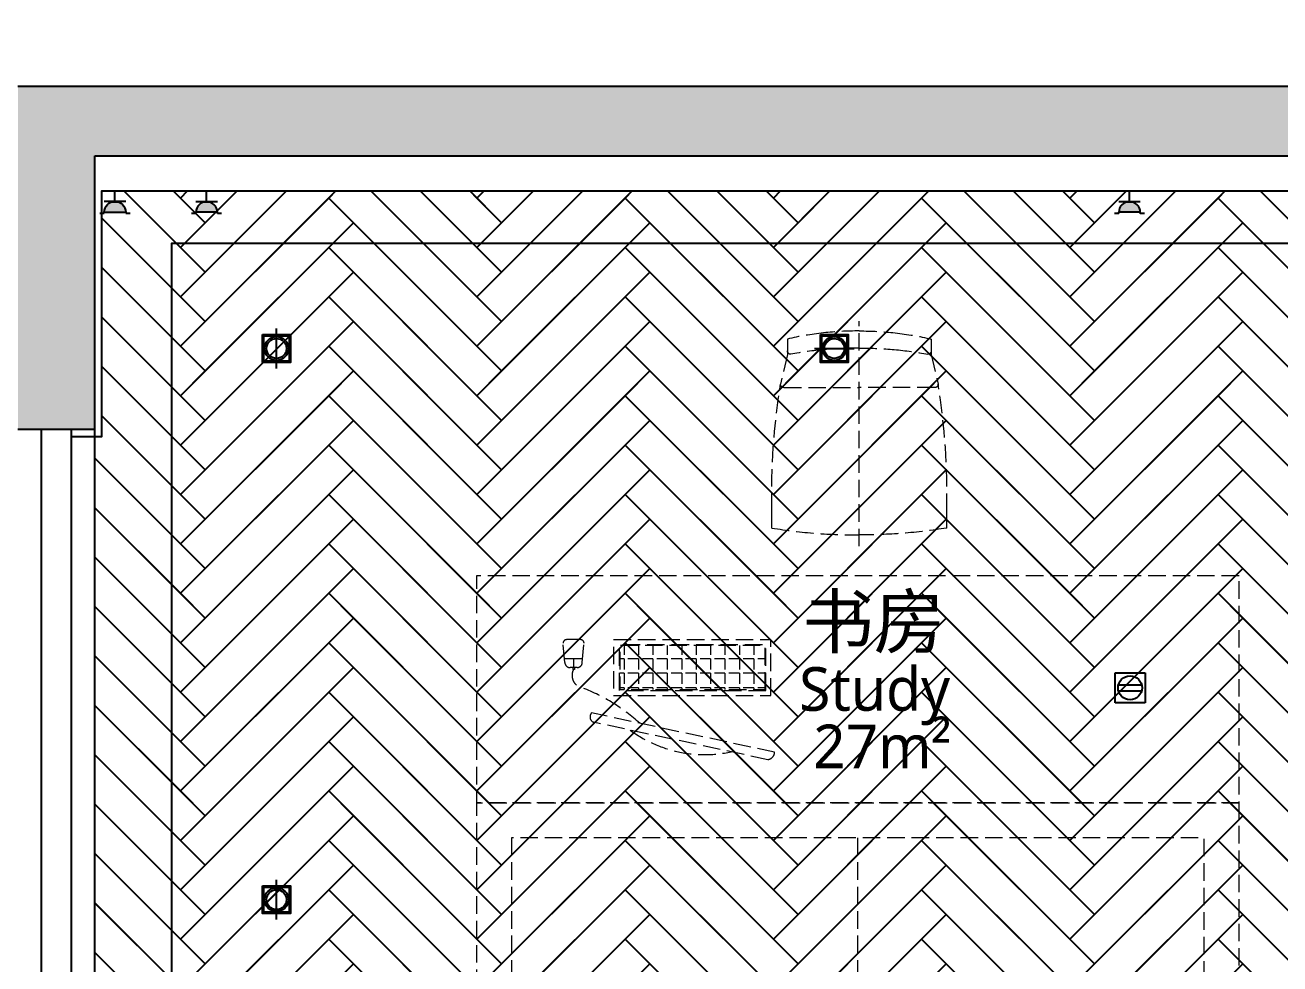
# Model space of a CAD drawing. Header units: millimetres. Extents: x -108767 to 78913, y -380878 to 1470.
# Drawn here: x -49111 to -45519, y -186498 to -183811 of the extents above; entities that cross this region are included whole.
import ezdxf
from ezdxf.enums import TextEntityAlignment as Align
from ezdxf.xclip import XClip

# ---------------------------------------------------------------- set-up
doc = ezdxf.new("R2010")
doc.units = ezdxf.units.MM
doc.header["$LTSCALE"] = 10
doc.header["$XCLIPFRAME"] = 0
doc.linetypes.add('DASH', pattern=[0.35, 0.25, -0.1])
doc.linetypes.add('DOTE', pattern=[2.42, 2, -0.2, 0.02, -0.2])
for name, color, linetype in [('NW-01-wall(原有墙体)', 255, 'Continuous'), ('NW-01-windows(窗户)', 42, 'Continuous'), ('NW-02-free(活动家具)', 241, 'Continuous'), ('NW-03-地面铺装', 8, 'Continuous'), ('NW-04-light(天花灯具)', 1, 'Continuous'), ('NW-04-天花造型粗线', 163, 'Continuous'), ('NW-完成面（用于平面）', 43, 'Continuous'), ('NW-强弱电插座', 223, 'Continuous'), ('NW-强电插座', 223, 'Continuous')]:
    doc.layers.add(name, color=color, linetype=linetype)
doc.styles.add('黑体', font='', dxfattribs={"width": 0.8, "height": 3})
doc.styles.get('黑体').set_extended_font_data('Microsoft YaHei')

# ---------------------------------------------------------------- blocks, each defined once
blk = doc.blocks.new('FDSFADS')
at = {"layer": 'NW-02-free(活动家具)', "linetype": 'DASH', "lineweight": 5, "ltscale": 20}
for p, q in [((101865.3, 36728.9, 0), (101950.5, 36748.6, 0)), ((102362.3, 36773.2, 0), (102313.3, 36773.3, 0)), ((101821.2, 36728.9, 0), (101865.3, 36728.9, 0)), ((101960.3, 36738.7, 0), (101960, 36523, 0)), ((101960.3, 36307.3, 0), (101960, 36523, 0)), ((101821.2, 36317.1, 0), (101865.3, 36317.1, 0)), ((102362.3, 36272.9, 0), (102313.3, 36272.7, 0))]:
    blk.add_line(p, q, dxfattribs=at)
at = {"layer": 'NW-02-free(活动家具)', "color": 8, "linetype": 'DASH', "lineweight": 5, "ltscale": 20}
blk.add_line((102414.1, 36523, 0), (101769.9, 36523, 0), dxfattribs=at)
at = {"layer": 'NW-02-free(活动家具)', "linetype": 'DASH', "lineweight": 5, "ltscale": 20, "flags": 128}
for points in [[(102313.3, 36773.3), (102267.8, 36773.9), (102222.3, 36773.4), (102176.8, 36771.9), (102131.4, 36769.3), (102086, 36765.7), (102040.7, 36761), (101995.6, 36755.3), (101950.5, 36748.6)], [(102313.3, 36272.7), (102267.8, 36272.2), (102222.3, 36272.6), (102176.8, 36274.1), (102131.4, 36276.7), (102086, 36280.3), (102040.7, 36285), (101995.6, 36290.7), (101950.5, 36297.5)]]:
    blk.add_lwpolyline(points, dxfattribs=at)
at = {"layer": 'NW-02-free(活动家具)', "linetype": 'DASH', "lineweight": 5, "ltscale": 20, "elevation": 0, "flags": 128}
for points in [[(102362.3, 36773.2, -0.020776), (102377.3, 36647.3, -0.019643), (102381.9, 36523, -0.019643)], [(101803.7, 36625.9, -0.029501), (101821.2, 36728.9, -0.029501)], [(101851.4, 36623.1, -0.02489), (101865, 36719.4, -0.02489)], [(101798.2, 36523, -0.027499), (101803.7, 36625.7), (101803.7, 36625.9)], [(101847.4, 36523), (101847.4, 36527.3, -0.024151), (101851.4, 36622.9), (101851.4, 36623.1)], [(101798.2, 36523, 0.027491), (101803.7, 36420.3), (101803.7, 36420.2)], [(101847.4, 36523), (101847.4, 36518.7, 0.024151), (101851.4, 36423.2), (101851.4, 36423)], [(102362.3, 36272.9, 0.020788), (102377.3, 36398.8, 0.019646), (102381.9, 36523, 0.019646)], [(101803.7, 36420.2, 0.029501), (101821.2, 36317.1, 0.029501)], [(101851.4, 36423, 0.02489), (101865, 36326.7, 0.02489)]]:
    blk.add_lwpolyline(points, format="xyb", dxfattribs=at)
blk.add_lwpolyline([(101865.3, 36317.1), (101950.5, 36297.5)], dxfattribs=at)
at = {"layer": 'NW-02-free(活动家具)', "linetype": 'DASH', "lineweight": 5, "ltscale": 20}
for centre, start, end in [((101950.5, 36738.7, 0), 0, 90), ((101855.2, 36719.1, 0), 0, 90), ((101855.2, 36326.9, 0), 270, 0), ((101950.5, 36307.3, 0), 270, 0)]:
    blk.add_arc(centre, 9.81, start, end, dxfattribs=at)
blk = doc.blocks.new('A$C13656026')
at = {"layer": 'NW-02-free(活动家具)', "linetype": 'DASH', "lineweight": 5, "ltscale": 20}
h = blk.add_hatch(dxfattribs=at)
h.set_pattern_fill('ANGLE', color=8, scale=150, angle=180, style=0)
h.set_pattern_definition([(360, (-23760, -62246.25), (3e-11, 41.25), [30, -11.25]), (90, (-23760, -62246.25), (-41.25, 3e-11), [30, -11.25])])
h.paths.add_polyline_path([(-226.3, 27), (-226.3, -99), (189.7, -99), (189.7, 27)])
at = {"layer": 'NW-02-free(活动家具)', "color": 8, "linetype": 'DASH', "lineweight": 5, "ltscale": 20}
for p, q in [((-234.2, 227.4), (265.5, 120.4)), ((-253.2, 205.9), (270.8, 93.7)), ((319.7, -36.1), (319.7, -31.1)), ((319.7, -31.1), (324.7, -31.1)), ((324.7, -36.1), (324.7, -31.1)), ((297.2, -51.1), (292.2, -106.1)), ((296.3, -61.1), (348.1, -61.1)), ((312.2, -36.1), (332.2, -36.1)), ((322.2, -61.1), (322.2, -36.1)), ((347.2, -51.1), (352.2, -106.1)), ((302.2, -116.1), (342.2, -116.1))]:
    blk.add_line(p, q, dxfattribs=at)
at = {"layer": 'NW-02-free(活动家具)', "color": 8, "linetype": 'DASH', "lineweight": 5, "ltscale": 20, "flags": 128}
for points in [[(-242.2, 44), (-242.2, -116), (207.8, -116), (207.8, 44), (-242.2, 44)], [(-228.3, 29), (-228.3, -101), (191.7, -101), (191.7, 29), (-228.3, 29)], [(-226.3, 27), (-226.3, -99), (189.7, -99), (189.7, 27), (-226.3, 27)]]:
    blk.add_lwpolyline(points, dxfattribs=at)
at = {"layer": 'NW-02-free(活动家具)', "color": 8, "linetype": 'DASH', "lineweight": 5, "ltscale": 20}
for centre, radius, start, end in [((-229.8, 204.3), 23.6, 100.869, 175.9965), ((-53.4, -148.4), 361.3, 53.7316, 102.0895), ((488.8, 516.8), 530.8, 227.8537, 248.6562), ((258, 105), 17.1, 318.325, 64.1015), ((289.8, -13.9), 36.8, 331.9847, 80.9006), ((312.2, -51.1), 15, 90, 180), ((332.2, -51.1), 15, 0, 90), ((302.2, -106.1), 10, 180, 270), ((342.2, -106.1), 10, 270, 0)]:
    blk.add_arc(centre, radius, start, end, dxfattribs=at)
blk = doc.blocks.new('嵌入式射灯1')
at = {"color": 250, "linetype": 'DOTE', "ltscale": 30}
blk.add_line((0, 100), (0, -100), dxfattribs=at)
blk.add_lwpolyline([(-100, 0, 0, 0, 0), (100, 0, 30, 0, 0), (154.9, 0, 0, 0, 0)], format="xyseb", dxfattribs=at)
blk.add_circle((0, 0), 60)
at = {"color": 250}
blk.add_circle((0, 0), 50, dxfattribs=at)
blk = doc.blocks.new('*U237')
at = {"layer": 'NW-04-light(天花灯具)', "color": 1, "ltscale": 15}
blk.add_lwpolyline([(150844.17, -14074.61), (150848.37, -14074.61), (150848.37, -14078.82), (150844.17, -14078.82)], close=True, dxfattribs=at)
at = {"layer": 'NW-04-light(天花灯具)', "color": 8, "ltscale": 15}
blk.add_lwpolyline([(150844.38, -14074.82), (150848.16, -14074.82), (150848.16, -14078.61), (150844.38, -14078.61)], close=True, dxfattribs=at)
at = {"layer": 'NW-04-light(天花灯具)', "color": 1, "linetype": 'DASH', "ltscale": 15, "xscale": 0.03000000000000001, "yscale": 0.03000000000000001, "zscale": 0.03000000000000001, "rotation": 180.0000000002703}
blk.add_blockref('嵌入式射灯1', (150846.27, -14076.71), dxfattribs=at)
blk = doc.blocks.new('*U238')
at = {"layer": 'NW-04-light(天花灯具)', "color": 1, "ltscale": 15}
blk.add_lwpolyline([(150844.17, -14074.61), (150848.37, -14074.61), (150848.37, -14078.82), (150844.17, -14078.82)], close=True, dxfattribs=at)
at = {"layer": 'NW-04-light(天花灯具)', "color": 8, "ltscale": 15}
blk.add_lwpolyline([(150844.38, -14074.82), (150848.16, -14074.82), (150848.16, -14078.61), (150844.38, -14078.61)], close=True, dxfattribs=at)
at = {"layer": 'NW-04-light(天花灯具)', "color": 1, "linetype": 'DASH', "ltscale": 15, "xscale": 0.03, "yscale": 0.03, "zscale": 0.03, "rotation": 89.99999997803657}
blk.add_blockref('嵌入式射灯1', (150846.27, -14076.71), dxfattribs=at)
blk = doc.blocks.new('ERWQEWQEWQEWQ')
at = {"layer": 'NW-强弱电插座'}
for p, q in [((0, 2.96), (2.96, 2.96)), ((0, 0), (0, 2.96)), ((2.96, 2.96), (2.96, 0)), ((0.34, 1.77), (2.63, 1.77)), ((2.96, 0), (0, 0)), ((0.34, 1.18), (2.63, 1.18))]:
    blk.add_line(p, q, dxfattribs=at)
blk.add_circle((1.48, 1.48), 1.18, dxfattribs=at)
blk = doc.blocks.new('*U259')
at = {"layer": 'NW-强电插座', "xscale": 29.12917476678007, "yscale": 29.12917476678007, "zscale": 29.12917476678007}
blk.add_blockref('ERWQEWQEWQEWQ', (182.8, 1978.7), dxfattribs=at)
blk = doc.blocks.new('_LINKPT1')
blk.add_line((0, 0), (0, 0))
blk = doc.blocks.new('单相二三极安全插座')
at = {"linetype": 'Continuous'}
for p, q in [((-33.3, 49.9), (-23.8, 49.9)), ((-23.8, 49.9), (-23.8, 47.5)), ((-23.8, 47.5), (23.8, 47.5)), ((23.8, 49.9), (23.8, 47.5)), ((23.8, 49.9), (33.3, 49.9)), ((23.8, 23.8), (-23.8, 23.8)), ((0, 23.8), (0, 0))]:
    blk.add_line(p, q, dxfattribs=at)
blk.add_arc((0, 47.5), 23.8, 180, 0, dxfattribs=at)
for points in [[(20.6, 35.7), (-20.6, 35.7), (23.8, 47.5), (-23.8, 47.5)], [(11.9, 27), (-11.9, 27), (20.6, 35.7), (-20.6, 35.7)], [(0, 23.8), (0, 23.8), (11.9, 27), (-11.9, 27)]]:
    blk.add_solid(points, dxfattribs=at)
at = {"linetype": 'Continuous', "xscale": 0.0950808586651788, "yscale": 0.0950808586651788, "zscale": 0.0950808586651788}
blk.add_blockref('_LINKPT1', (0, 0), dxfattribs=at)
blk = doc.blocks.new('*U260')
at = {"layer": 'NW-强电插座', "xscale": 1.2943, "yscale": 1.2943, "zscale": 1.2943}
blk.add_blockref('单相二三极安全插座', (225.9, 1978.7), dxfattribs=at)
blk = doc.blocks.new('GSGFFSD')
at = {"layer": 'NW-03-地面铺装', "color": 250}
for points in [[(-48665.9, -184306), (-48595.2, -184235.3), (-49019.4, -183811), (-49090.2, -183881.8)], [(-47817.4, -184306), (-47746.7, -184235.3), (-48170.9, -183811), (-48241.6, -183881.8)], [(-46968.8, -184306), (-46898.1, -184235.3), (-47322.4, -183811), (-47393.1, -183881.8)], [(-46120.3, -184306), (-46049.6, -184235.3), (-46473.9, -183811), (-46544.6, -183881.8)], [(-45271.8, -184306), (-45201.1, -184235.3), (-45625.3, -183811), (-45696, -183881.8)], [(-48665.9, -184306), (-48595.2, -184376.7), (-48170.9, -183952.5), (-48241.6, -183881.8)], [(-47817.4, -184306), (-47746.7, -184376.7), (-47322.4, -183952.5), (-47393.1, -183881.8)], [(-46968.8, -184306), (-46898.1, -184376.7), (-46473.9, -183952.5), (-46544.6, -183881.8)], [(-46120.3, -184306), (-46049.6, -184376.7), (-45625.3, -183952.5), (-45696, -183881.8)], [(-48665.9, -184447.4), (-48595.2, -184376.7), (-49019.4, -183952.5), (-49090.2, -184023.2)], [(-47817.4, -184447.4), (-47746.7, -184376.7), (-48170.9, -183952.5), (-48241.6, -184023.2)], [(-46968.8, -184447.4), (-46898.1, -184376.7), (-47322.4, -183952.5), (-47393.1, -184023.2)], [(-46120.3, -184447.4), (-46049.6, -184376.7), (-46473.9, -183952.5), (-46544.6, -184023.2)], [(-45271.8, -184447.4), (-45201.1, -184376.7), (-45625.3, -183952.5), (-45696, -184023.2)], [(-48665.9, -184447.4), (-48595.2, -184518.1), (-48170.9, -184093.9), (-48241.6, -184023.2)], [(-47817.4, -184447.4), (-47746.7, -184518.1), (-47322.4, -184093.9), (-47393.1, -184023.2)], [(-46968.8, -184447.4), (-46898.1, -184518.1), (-46473.9, -184093.9), (-46544.6, -184023.2)], [(-46120.3, -184447.4), (-46049.6, -184518.1), (-45625.3, -184093.9), (-45696, -184023.2)], [(-48665.9, -184588.9), (-48595.2, -184518.1), (-49019.4, -184093.9), (-49090.2, -184164.6)], [(-47817.4, -184588.9), (-47746.7, -184518.1), (-48170.9, -184093.9), (-48241.6, -184164.6)], [(-46968.8, -184588.9), (-46898.1, -184518.1), (-47322.4, -184093.9), (-47393.1, -184164.6)], [(-46120.3, -184588.9), (-46049.6, -184518.1), (-46473.9, -184093.9), (-46544.6, -184164.6)], [(-45271.8, -184588.9), (-45201.1, -184518.1), (-45625.3, -184093.9), (-45696, -184164.6)], [(-48665.9, -184588.9), (-48595.2, -184659.6), (-48170.9, -184235.3), (-48241.6, -184164.6)], [(-47817.4, -184588.9), (-47746.7, -184659.6), (-47322.4, -184235.3), (-47393.1, -184164.6)], [(-46968.8, -184588.9), (-46898.1, -184659.6), (-46473.9, -184235.3), (-46544.6, -184164.6)], [(-46120.3, -184588.9), (-46049.6, -184659.6), (-45625.3, -184235.3), (-45696, -184164.6)], [(-48665.9, -184730.3), (-48595.2, -184659.6), (-49019.4, -184235.3), (-49090.2, -184306)], [(-47817.4, -184730.3), (-47746.7, -184659.6), (-48170.9, -184235.3), (-48241.6, -184306)], [(-46968.8, -184730.3), (-46898.1, -184659.6), (-47322.4, -184235.3), (-47393.1, -184306)], [(-46120.3, -184730.3), (-46049.6, -184659.6), (-46473.9, -184235.3), (-46544.6, -184306)], [(-45271.8, -184730.3), (-45201.1, -184659.6), (-45625.3, -184235.3), (-45696, -184306)], [(-48665.9, -184730.3), (-48595.2, -184801), (-48170.9, -184376.7), (-48241.6, -184306)], [(-47817.4, -184730.3), (-47746.7, -184801), (-47322.4, -184376.7), (-47393.1, -184306)], [(-46968.8, -184730.3), (-46898.1, -184801), (-46473.9, -184376.7), (-46544.6, -184306)], [(-46120.3, -184730.3), (-46049.6, -184801), (-45625.3, -184376.7), (-45696, -184306)], [(-48665.9, -184871.7), (-48595.2, -184801), (-49019.4, -184376.7), (-49090.2, -184447.4)], [(-47817.4, -184871.7), (-47746.7, -184801), (-48170.9, -184376.7), (-48241.6, -184447.4)], [(-46968.8, -184871.7), (-46898.1, -184801), (-47322.4, -184376.7), (-47393.1, -184447.4)], [(-46120.3, -184871.7), (-46049.6, -184801), (-46473.9, -184376.7), (-46544.6, -184447.4)], [(-45271.8, -184871.7), (-45201.1, -184801), (-45625.3, -184376.7), (-45696, -184447.4)], [(-48665.9, -184871.7), (-48595.2, -184942.4), (-48170.9, -184518.1), (-48241.6, -184447.4)], [(-47817.4, -184871.7), (-47746.7, -184942.4), (-47322.4, -184518.1), (-47393.1, -184447.4)], [(-46968.8, -184871.7), (-46898.1, -184942.4), (-46473.9, -184518.1), (-46544.6, -184447.4)], [(-46120.3, -184871.7), (-46049.6, -184942.4), (-45625.3, -184518.1), (-45696, -184447.4)], [(-48665.9, -185013.1), (-48595.2, -184942.4), (-49019.4, -184518.1), (-49090.2, -184588.9)], [(-47817.4, -185013.1), (-47746.7, -184942.4), (-48170.9, -184518.1), (-48241.6, -184588.9)], [(-46968.8, -185013.1), (-46898.1, -184942.4), (-47322.4, -184518.1), (-47393.1, -184588.9)], [(-46120.3, -185013.1), (-46049.6, -184942.4), (-46473.9, -184518.1), (-46544.6, -184588.9)], [(-45271.8, -185013.1), (-45201.1, -184942.4), (-45625.3, -184518.1), (-45696, -184588.9)], [(-48665.9, -185013.1), (-48595.2, -185083.8), (-48170.9, -184659.6), (-48241.6, -184588.9)], [(-47817.4, -185013.1), (-47746.7, -185083.8), (-47322.4, -184659.6), (-47393.1, -184588.9)], [(-46968.8, -185013.1), (-46898.1, -185083.8), (-46473.9, -184659.6), (-46544.6, -184588.9)], [(-46120.3, -185013.1), (-46049.6, -185083.8), (-45625.3, -184659.6), (-45696, -184588.9)], [(-48665.9, -185154.5), (-48595.2, -185083.8), (-49019.4, -184659.6), (-49090.2, -184730.3)], [(-47817.4, -185154.5), (-47746.7, -185083.8), (-48170.9, -184659.6), (-48241.6, -184730.3)], [(-46968.8, -185154.5), (-46898.1, -185083.8), (-47322.4, -184659.6), (-47393.1, -184730.3)], [(-46120.3, -185154.5), (-46049.6, -185083.8), (-46473.9, -184659.6), (-46544.6, -184730.3)], [(-45271.8, -185154.5), (-45201.1, -185083.8), (-45625.3, -184659.6), (-45696, -184730.3)], [(-48665.9, -185154.5), (-48595.2, -185225.3), (-48170.9, -184801), (-48241.6, -184730.3)], [(-47817.4, -185154.5), (-47746.7, -185225.3), (-47322.4, -184801), (-47393.1, -184730.3)], [(-46968.8, -185154.5), (-46898.1, -185225.3), (-46473.9, -184801), (-46544.6, -184730.3)], [(-46120.3, -185154.5), (-46049.6, -185225.3), (-45625.3, -184801), (-45696, -184730.3)], [(-48665.9, -185296), (-48595.2, -185225.3), (-49019.4, -184801), (-49090.2, -184871.7)], [(-47817.4, -185296), (-47746.7, -185225.3), (-48170.9, -184801), (-48241.6, -184871.7)], [(-46968.8, -185296), (-46898.1, -185225.3), (-47322.4, -184801), (-47393.1, -184871.7)], [(-46120.3, -185296), (-46049.6, -185225.3), (-46473.9, -184801), (-46544.6, -184871.7)], [(-45271.8, -185296), (-45201.1, -185225.3), (-45625.3, -184801), (-45696, -184871.7)], [(-48665.9, -185296), (-48595.2, -185366.7), (-48170.9, -184942.4), (-48241.6, -184871.7)], [(-47817.4, -185296), (-47746.7, -185366.7), (-47322.4, -184942.4), (-47393.1, -184871.7)], [(-46968.8, -185296), (-46898.1, -185366.7), (-46473.9, -184942.4), (-46544.6, -184871.7)], [(-46120.3, -185296), (-46049.6, -185366.7), (-45625.3, -184942.4), (-45696, -184871.7)], [(-48665.9, -185437.4), (-48595.2, -185366.7), (-49019.4, -184942.4), (-49090.2, -185013.1)], [(-47817.4, -185437.4), (-47746.7, -185366.7), (-48170.9, -184942.4), (-48241.6, -185013.1)], [(-46968.8, -185437.4), (-46898.1, -185366.7), (-47322.4, -184942.4), (-47393.1, -185013.1)], [(-46120.3, -185437.4), (-46049.6, -185366.7), (-46473.9, -184942.4), (-46544.6, -185013.1)], [(-45271.8, -185437.4), (-45201.1, -185366.7), (-45625.3, -184942.4), (-45696, -185013.1)], [(-48665.9, -185437.4), (-48595.2, -185508.1), (-48170.9, -185083.8), (-48241.6, -185013.1)], [(-47817.4, -185437.4), (-47746.7, -185508.1), (-47322.4, -185083.8), (-47393.1, -185013.1)], [(-46968.8, -185437.4), (-46898.1, -185508.1), (-46473.9, -185083.8), (-46544.6, -185013.1)], [(-46120.3, -185437.4), (-46049.6, -185508.1), (-45625.3, -185083.8), (-45696, -185013.1)], [(-48665.9, -185578.8), (-48595.2, -185508.1), (-49019.4, -185083.8), (-49090.2, -185154.5)], [(-47817.4, -185578.8), (-47746.7, -185508.1), (-48170.9, -185083.8), (-48241.6, -185154.5)], [(-46968.8, -185578.8), (-46898.1, -185508.1), (-47322.4, -185083.8), (-47393.1, -185154.5)], [(-46120.3, -185578.8), (-46049.6, -185508.1), (-46473.9, -185083.8), (-46544.6, -185154.5)], [(-45271.8, -185578.8), (-45201.1, -185508.1), (-45625.3, -185083.8), (-45696, -185154.5)], [(-48665.9, -185578.8), (-48595.2, -185649.5), (-48170.9, -185225.3), (-48241.6, -185154.5)], [(-47817.4, -185578.8), (-47746.7, -185649.5), (-47322.4, -185225.3), (-47393.1, -185154.5)], [(-46968.8, -185578.8), (-46898.1, -185649.5), (-46473.9, -185225.3), (-46544.6, -185154.5)], [(-46120.3, -185578.8), (-46049.6, -185649.5), (-45625.3, -185225.3), (-45696, -185154.5)], [(-48665.9, -185720.2), (-48595.2, -185649.5), (-49019.4, -185225.3), (-49090.2, -185296)], [(-47817.4, -185720.2), (-47746.7, -185649.5), (-48170.9, -185225.3), (-48241.6, -185296)], [(-46968.8, -185720.2), (-46898.1, -185649.5), (-47322.4, -185225.3), (-47393.1, -185296)], [(-46120.3, -185720.2), (-46049.6, -185649.5), (-46473.9, -185225.3), (-46544.6, -185296)], [(-45271.8, -185720.2), (-45201.1, -185649.5), (-45625.3, -185225.3), (-45696, -185296)], [(-48665.9, -185720.2), (-48595.2, -185790.9), (-48170.9, -185366.7), (-48241.6, -185296)], [(-47817.4, -185720.2), (-47746.7, -185790.9), (-47322.4, -185366.7), (-47393.1, -185296)], [(-46968.8, -185720.2), (-46898.1, -185790.9), (-46473.9, -185366.7), (-46544.6, -185296)], [(-46120.3, -185720.2), (-46049.6, -185790.9), (-45625.3, -185366.7), (-45696, -185296)], [(-48665.9, -185861.6), (-48595.2, -185790.9), (-49019.4, -185366.7), (-49090.2, -185437.4)], [(-47817.4, -185861.6), (-47746.7, -185790.9), (-48170.9, -185366.7), (-48241.6, -185437.4)], [(-46968.8, -185861.6), (-46898.1, -185790.9), (-47322.4, -185366.7), (-47393.1, -185437.4)], [(-46120.3, -185861.6), (-46049.6, -185790.9), (-46473.9, -185366.7), (-46544.6, -185437.4)], [(-45271.8, -185861.6), (-45201.1, -185790.9), (-45625.3, -185366.7), (-45696, -185437.4)], [(-48665.9, -185861.6), (-48595.2, -185932.4), (-48170.9, -185508.1), (-48241.6, -185437.4)], [(-47817.4, -185861.6), (-47746.7, -185932.4), (-47322.4, -185508.1), (-47393.1, -185437.4)], [(-46968.8, -185861.6), (-46898.1, -185932.4), (-46473.9, -185508.1), (-46544.6, -185437.4)], [(-46120.3, -185861.6), (-46049.6, -185932.4), (-45625.3, -185508.1), (-45696, -185437.4)], [(-48665.9, -186003.1), (-48595.2, -185932.4), (-49019.4, -185508.1), (-49090.2, -185578.8)], [(-47817.4, -186003.1), (-47746.7, -185932.4), (-48170.9, -185508.1), (-48241.6, -185578.8)], [(-46968.8, -186003.1), (-46898.1, -185932.4), (-47322.4, -185508.1), (-47393.1, -185578.8)], [(-46120.3, -186003.1), (-46049.6, -185932.4), (-46473.9, -185508.1), (-46544.6, -185578.8)], [(-45271.8, -186003.1), (-45201.1, -185932.4), (-45625.3, -185508.1), (-45696, -185578.8)], [(-48665.9, -186003.1), (-48595.2, -186073.8), (-48170.9, -185649.5), (-48241.6, -185578.8)], [(-47817.4, -186003.1), (-47746.7, -186073.8), (-47322.4, -185649.5), (-47393.1, -185578.8)], [(-46968.8, -186003.1), (-46898.1, -186073.8), (-46473.9, -185649.5), (-46544.6, -185578.8)], [(-46120.3, -186003.1), (-46049.6, -186073.8), (-45625.3, -185649.5), (-45696, -185578.8)], [(-48665.9, -186144.5), (-48595.2, -186073.8), (-49019.4, -185649.5), (-49090.2, -185720.2)], [(-47817.4, -186144.5), (-47746.7, -186073.8), (-48170.9, -185649.5), (-48241.6, -185720.2)], [(-46968.8, -186144.5), (-46898.1, -186073.8), (-47322.4, -185649.5), (-47393.1, -185720.2)], [(-46120.3, -186144.5), (-46049.6, -186073.8), (-46473.9, -185649.5), (-46544.6, -185720.2)], [(-45271.8, -186144.5), (-45201.1, -186073.8), (-45625.3, -185649.5), (-45696, -185720.2)], [(-48665.9, -186144.5), (-48595.2, -186215.2), (-48170.9, -185790.9), (-48241.6, -185720.2)], [(-47817.4, -186144.5), (-47746.7, -186215.2), (-47322.4, -185790.9), (-47393.1, -185720.2)], [(-46968.8, -186144.5), (-46898.1, -186215.2), (-46473.9, -185790.9), (-46544.6, -185720.2)], [(-46120.3, -186144.5), (-46049.6, -186215.2), (-45625.3, -185790.9), (-45696, -185720.2)], [(-48665.9, -186285.9), (-48595.2, -186215.2), (-49019.4, -185790.9), (-49090.2, -185861.6)], [(-47817.4, -186285.9), (-47746.7, -186215.2), (-48170.9, -185790.9), (-48241.6, -185861.6)], [(-46968.8, -186285.9), (-46898.1, -186215.2), (-47322.4, -185790.9), (-47393.1, -185861.6)], [(-46120.3, -186285.9), (-46049.6, -186215.2), (-46473.9, -185790.9), (-46544.6, -185861.6)], [(-45271.8, -186285.9), (-45201.1, -186215.2), (-45625.3, -185790.9), (-45696, -185861.6)], [(-48665.9, -186285.9), (-48595.2, -186356.6), (-48170.9, -185932.4), (-48241.6, -185861.6)], [(-47817.4, -186285.9), (-47746.7, -186356.6), (-47322.4, -185932.4), (-47393.1, -185861.6)], [(-46968.8, -186285.9), (-46898.1, -186356.6), (-46473.9, -185932.4), (-46544.6, -185861.6)], [(-46120.3, -186285.9), (-46049.6, -186356.6), (-45625.3, -185932.4), (-45696, -185861.6)], [(-48665.9, -186427.3), (-48595.2, -186356.6), (-49019.4, -185932.4), (-49090.2, -186003.1)], [(-47817.4, -186427.3), (-47746.7, -186356.6), (-48170.9, -185932.4), (-48241.6, -186003.1)], [(-46968.8, -186427.3), (-46898.1, -186356.6), (-47322.4, -185932.4), (-47393.1, -186003.1)], [(-46120.3, -186427.3), (-46049.6, -186356.6), (-46473.9, -185932.4), (-46544.6, -186003.1)], [(-45271.8, -186427.3), (-45201.1, -186356.6), (-45625.3, -185932.4), (-45696, -186003.1)], [(-48665.9, -186427.3), (-48595.2, -186498), (-48170.9, -186073.8), (-48241.6, -186003.1)], [(-47817.4, -186427.3), (-47746.7, -186498), (-47322.4, -186073.8), (-47393.1, -186003.1)], [(-46968.8, -186427.3), (-46898.1, -186498), (-46473.9, -186073.8), (-46544.6, -186003.1)], [(-46120.3, -186427.3), (-46049.6, -186498), (-45625.3, -186073.8), (-45696, -186003.1)], [(-48665.9, -186568.8), (-48595.2, -186498), (-49019.4, -186073.8), (-49090.2, -186144.5)], [(-47817.4, -186568.8), (-47746.7, -186498), (-48170.9, -186073.8), (-48241.6, -186144.5)], [(-46968.8, -186568.8), (-46898.1, -186498), (-47322.4, -186073.8), (-47393.1, -186144.5)], [(-46120.3, -186568.8), (-46049.6, -186498), (-46473.9, -186073.8), (-46544.6, -186144.5)], [(-45271.8, -186568.8), (-45201.1, -186498), (-45625.3, -186073.8), (-45696, -186144.5)], [(-48665.9, -186568.8), (-48595.2, -186639.5), (-48170.9, -186215.2), (-48241.6, -186144.5)], [(-47817.4, -186568.8), (-47746.7, -186639.5), (-47322.4, -186215.2), (-47393.1, -186144.5)], [(-46968.8, -186568.8), (-46898.1, -186639.5), (-46473.9, -186215.2), (-46544.6, -186144.5)], [(-46120.3, -186568.8), (-46049.6, -186639.5), (-45625.3, -186215.2), (-45696, -186144.5)], [(-48665.9, -186710.2), (-48595.2, -186639.5), (-49019.4, -186215.2), (-49090.2, -186285.9)], [(-47817.4, -186710.2), (-47746.7, -186639.5), (-48170.9, -186215.2), (-48241.6, -186285.9)], [(-46968.8, -186710.2), (-46898.1, -186639.5), (-47322.4, -186215.2), (-47393.1, -186285.9)], [(-46120.3, -186710.2), (-46049.6, -186639.5), (-46473.9, -186215.2), (-46544.6, -186285.9)], [(-45271.8, -186710.2), (-45201.1, -186639.5), (-45625.3, -186215.2), (-45696, -186285.9)], [(-48665.9, -186710.2), (-48595.2, -186780.9), (-48170.9, -186356.6), (-48241.6, -186285.9)], [(-47817.4, -186710.2), (-47746.7, -186780.9), (-47322.4, -186356.6), (-47393.1, -186285.9)], [(-46968.8, -186710.2), (-46898.1, -186780.9), (-46473.9, -186356.6), (-46544.6, -186285.9)], [(-46120.3, -186710.2), (-46049.6, -186780.9), (-45625.3, -186356.6), (-45696, -186285.9)], [(-48665.9, -186851.6), (-48595.2, -186780.9), (-49019.4, -186356.6), (-49090.2, -186427.3)], [(-47817.4, -186851.6), (-47746.7, -186780.9), (-48170.9, -186356.6), (-48241.6, -186427.3)], [(-46968.8, -186851.6), (-46898.1, -186780.9), (-47322.4, -186356.6), (-47393.1, -186427.3)], [(-46120.3, -186851.6), (-46049.6, -186780.9), (-46473.9, -186356.6), (-46544.6, -186427.3)], [(-45271.8, -186851.6), (-45201.1, -186780.9), (-45625.3, -186356.6), (-45696, -186427.3)], [(-48665.9, -186851.6), (-48595.2, -186922.3), (-48170.9, -186498), (-48241.6, -186427.3)], [(-47817.4, -186851.6), (-47746.7, -186922.3), (-47322.4, -186498), (-47393.1, -186427.3)], [(-46968.8, -186851.6), (-46898.1, -186922.3), (-46473.9, -186498), (-46544.6, -186427.3)], [(-46120.3, -186851.6), (-46049.6, -186922.3), (-45625.3, -186498), (-45696, -186427.3)]]:
    blk.add_lwpolyline(points, close=True, dxfattribs=at)

msp = doc.modelspace()

# ---------------------------------------------------------------- hatches: boundary and pattern name
at = {"layer": 'NW-01-wall(原有墙体)'}
h = msp.add_hatch(color=250, dxfattribs=at)
h.dxf.hatch_style = 1
h.paths.add_polyline_path([(-42295.9, -189890.5), (-41795.9, -189890.5), (-41795.9, -183985.5), (-49130.9, -183985.5), (-49130.9, -184185.5), (-49130.9, -184968.5), (-48910.9, -184968.5), (-48910.9, -184185.5), (-46133.9, -184185.5), (-42095.9, -184185.5), (-42095.9, -189668.5), (-44413.9, -189668.5), (-44413.9, -189270.5), (-44633.9, -189270.5), (-44633.9, -189668.5), (-44723.9, -189668.5), (-44723.9, -189890.5), (-44328.9, -189890.5), (-44328.9, -190430.5), (-44288.9, -190430.5), (-44128.9, -190430.5), (-44128.9, -189890.5), (-42515.9, -189890.5), (-42515.9, -191453.5), (-44128.9, -191453.5), (-44128.9, -191673.5), (-42515.9, -191673.5), (-42515.9, -193568.5), (-51705.9, -193568.5), (-51705.9, -192912.5), (-51945.9, -192912.5), (-51945.9, -193568.5), (-51945.9, -193788.5), (-42295.9, -193788.5)])

# ---------------------------------------------------------------- linework, layer by layer
at = {"layer": 'NW-01-wall(原有墙体)', "ltscale": 10}
for p, q in [((-48910.9, -184968.5), (-48910.9, -184185.5)), ((-48910.9, -184185.5), (-42095.9, -184185.5)), ((-48910.9, -184968.5), (-49130.9, -184968.5))]:
    msp.add_line(p, q, dxfattribs=at)
msp.add_lwpolyline([(-49130.9, -183985.5), (-41795.9, -183985.5), (-41795.9, -189890.5), (-42295.9, -189890.5), (-42295.9, -193788.5), (-51945.9, -193788.5), (-51945.9, -189668.5), (-49130.9, -189668.5)], dxfattribs=at)
at = {"layer": 'NW-01-windows(窗户)'}
for p, q in [((-49063.9, -187603.5), (-49063.9, -184968.5)), ((-48977.9, -187603.5), (-48977.9, -184968.5)), ((-48910.9, -187603.5), (-48910.9, -184968.5))]:
    msp.add_line(p, q, dxfattribs=at)
at = {"layer": 'NW-02-free(活动家具)', "color": 8, "linetype": 'DASH', "lineweight": 5, "ltscale": 20}
msp.add_line((-46727.4, -186887.2), (-46727.4, -186137.2), dxfattribs=at)
at = {"layer": 'NW-02-free(活动家具)', "linetype": 'DASH', "lineweight": 5, "ltscale": 20, "flags": 128}
for points in [[(-45635.9, -185387.1), (-47818.8, -185387.1), (-47818.8, -186037.1), (-45635.9, -186037.1), (-45635.9, -185387.1)], [(-45635.9, -186037.2), (-47818.8, -186037.2), (-47818.8, -186887.2), (-45635.9, -186887.2), (-45635.9, -186037.2)]]:
    msp.add_lwpolyline(points, dxfattribs=at)
at = {"layer": 'NW-02-free(活动家具)', "color": 8, "linetype": 'DASH', "lineweight": 5, "ltscale": 20, "flags": 128}
msp.add_lwpolyline([(-47718.8, -186137.2), (-47718.8, -186887.2), (-45735.9, -186887.2), (-45735.9, -186137.2)], close=True, dxfattribs=at)
at = {"layer": 'NW-04-天花造型粗线'}
msp.add_lwpolyline([(-44897.9, -189507.5), (-48690.9, -189507.5), (-48690.9, -184435.5), (-44897.9, -184435.5)], close=True, dxfattribs=at)
at = {"layer": 'NW-完成面（用于平面）'}
msp.add_lwpolyline([(-48977.9, -184988.5), (-48890.9, -184988.5), (-48890.9, -184285.5), (-44747.9, -184285.5), (-44747.9, -184945.5)], dxfattribs=at)

# ---------------------------------------------------------------- block references
at = {"layer": 'NW-02-free(活动家具)', "linetype": 'DASH', "lineweight": 5, "ltscale": 20, "xscale": -1, "rotation": 90.00000000000007}
msp.add_blockref('FDSFADS', (-10199.8, -82888.3, 0), dxfattribs=at)
at = {"layer": 'NW-02-free(活动家具)', "color": 8, "linetype": 'DASH', "lineweight": 5, "ltscale": 20, "rotation": 179.9999995397626}
msp.add_blockref('A$C13656026', (-47218.5, -185686.1), dxfattribs=at)
at = {"layer": 'NW-03-地面铺装'}
ref = msp.add_blockref('GSGFFSD', (0, 0), dxfattribs=at)
XClip(ref).set_block_clipping_path([(-48890.9057462904, -184285.4724403794), (-44747.9057462904, -184285.4724403794), (-44747.9057462904, -184975.4724403794), (-43975.9057462904, -184975.4724403794), (-43975.9057462904, -189230.4724403794), (-44747.9057462904, -189230.4724403794), (-44747.9057462904, -189660.4724403794), (-46779.4057462904, -189660.4724403794), (-46779.4057462904, -189920.4724403795), (-47014.4680625998, -189920.4724403795), (-47014.4680625998, -189870.4724403795), (-46969.4057462904, -189870.4724403795), (-46969.4057462904, -189660.4724403795), (-48070.9057462904, -189660.4724403795), (-48070.9057462904, -189735.4724403795), (-47099.4057462904, -189735.4724403795), (-47099.4057462904, -189800.4724403795), (-47990.9057462904, -189800.4724403795), (-47990.9057462904, -189795.4724403795), (-48070.9057462904, -189795.4724403795), (-48070.9057462904, -192998.4724402666), (-48070.9057462903, -193468.472440447), (-51685.9057462874, -193468.4724403118), (-51685.9057462904, -192892.4724403794), (-51705.9057462904, -192892.4724403794), (-51705.9057462904, -190587.4724403794), (-51685.9057462904, -190587.4724403794), (-51685.9057462904, -189910.4724403794), (-49050.9057462904, -189910.4724403794), (-49050.9057462904, -190460.4724403794), (-48870.9057462904, -190460.4724403794), (-48870.9057462904, -189657.4724403795), (-48880.9057462904, -189657.4724403795), (-48880.9057462904, -189667.4724403795), (-48890.9057462904, -189667.4724403795), (-48890.9057462904, -187583.4724403794), (-48910.9057462904, -187583.4724403794), (-48910.9057462904, -184988.4724403794), (-48890.9057462904, -184988.4724403794)])
at = {"layer": 'NW-04-light(天花灯具)', "xscale": 19.008, "yscale": 19.008, "zscale": 19.008}
for name, p in [('*U238', (-2914080.3, 82833.5)), ('*U237', (-2915676.8, 82833.5)), ('*U237', (-2915676.8, 81256))]:
    msp.add_blockref(name, p, dxfattribs=at)
at = {"layer": 'NW-强弱电插座', "extrusion": (-0.017452, -0.001019, 0.999847), "xscale": -0.9984580498866212, "yscale": 0.9984580498866218, "zscale": 0.9984580498866218, "rotation": 266.657595354112}
msp.add_blockref('*U260', (179138.8, -59613, 1040.4), dxfattribs=at)
at = {"layer": 'NW-强弱电插座', "xscale": 0.9984580498866216, "yscale": 0.9984580498866216, "zscale": 0.9984580498866216, "rotation": 180}
for p in [(-48365.4, -182309.8), (-45723.8, -182309.8)]:
    msp.add_blockref('*U260', p, dxfattribs=at)
at = {"layer": 'NW-强弱电插座', "xscale": 0.9984580498866216, "yscale": 0.9984580498866216, "zscale": 0.9984580498866216}
msp.add_blockref('*U259', (-46173.5, -187726.5), dxfattribs=at)

# ---------------------------------------------------------------- texts
at = {"color": 40, "style": '黑体'}
for s, height, p in [('书房', 150, (-46681.6, -185593.2)), ('Study', 125, (-46679.1, -185773.6)), ('27m²', 125, (-46657.1, -185938))]:
    msp.add_text(s, height=height, dxfattribs=at).set_placement(p, align=Align.CENTER)

doc.saveas('drawing.dxf')
